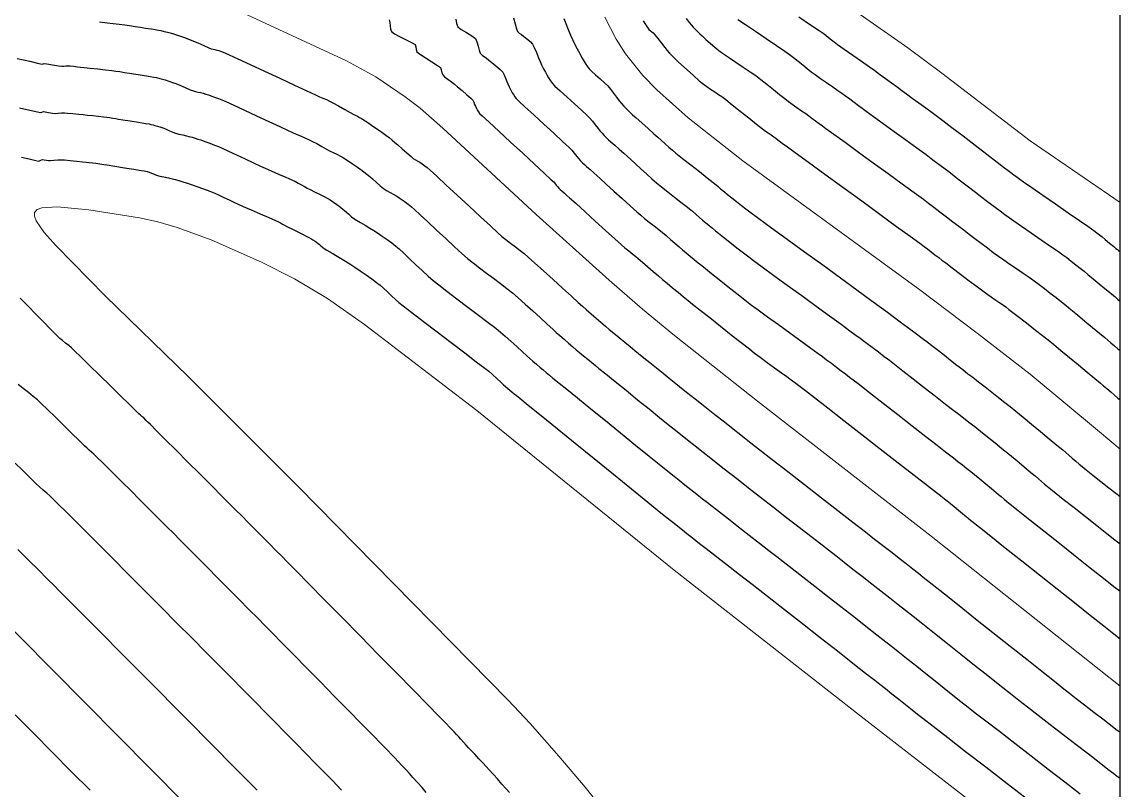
# Model space of a CAD drawing. Extents: x 27 to 849, y 0 to 853.
# Drawn here: x 755.4 to 848.9, y 716.1 to 781.5 of the extents above; entities that cross this region are included whole.
import ezdxf

# ---------------------------------------------------------------- set-up
doc = ezdxf.new("R2010")
doc.units = 0
doc.header["$LTSCALE"] = 2
for name, color, linetype in [('ARQ - PORTAS E ESQUADRIAS 1-50', 2, 'Continuous'), ('Curva 1 m', 5, 'Continuous'), ('Curva Mestra', 1, 'Continuous')]:
    doc.layers.add(name, color=color, linetype=linetype)

msp = doc.modelspace()

# ---------------------------------------------------------------- linework, layer by layer
at = {"layer": 'ARQ - PORTAS E ESQUADRIAS 1-50', "elevation": 45}
msp.add_lwpolyline([(848.941, 852.522), (26.505, 852.522), (26.505, 7.377), (848.941, 7.377)], close=True, dxfattribs=at)
at = {"layer": 'Curva 1 m', "linetype": 'Continuous', "lineweight": -3}
for points, elevation in [([(797.286, 781.879), (797.426, 781.379), (797.547, 780.954), (797.628, 780.731), (797.77, 780.594), (797.961, 780.458), (798.129, 780.337), (798.284, 780.215), (798.51, 780.036), (798.741, 779.837), (798.911, 779.653), (799.056, 779.369), (799.231, 778.936), (799.404, 778.485), (799.541, 778.153), (799.677, 777.877), (799.846, 777.553), (800.009, 777.247), (800.131, 777.029), (800.273, 776.784), (800.443, 776.51), (800.606, 776.282), (800.816, 776.077), (801.257, 775.67), (801.839, 775.138), (802.472, 774.561), (803.067, 774.018), (803.533, 773.587), (803.782, 773.347), (804.002, 773.085), (804.25, 772.763), (804.484, 772.454), (804.661, 772.233), (804.82, 772.058), (805.01, 771.859), (805.203, 771.663), (805.372, 771.498), (805.575, 771.314), (805.902, 771.026), (806.289, 770.687), (806.672, 770.352), (806.984, 770.076), (807.269, 769.817), (807.667, 769.452), (808.131, 769.026), (808.616, 768.584), (809.077, 768.17), (809.467, 767.831), (809.888, 767.485), (810.423, 767.06), (811, 766.608), (811.546, 766.183), (811.988, 765.837), (812.255, 765.625), (812.522, 765.398), (812.831, 765.128), (813.137, 764.861), (813.392, 764.641), (813.642, 764.432), (813.934, 764.192), (814.227, 763.952), (814.48, 763.748), (814.738, 763.54), (815.174, 763.191), (815.718, 762.757), (816.303, 762.294), (816.857, 761.859), (817.313, 761.507), (817.731, 761.197), (818.473, 760.654), (819.456, 759.937), (820.602, 759.103), (821.829, 758.211), (823.056, 757.319), (824.203, 756.485), (825.19, 755.768), (825.935, 755.225), (826.359, 754.914), (826.795, 754.59), (827.296, 754.215), (827.829, 753.815), (828.361, 753.414), (828.859, 753.037), (829.292, 752.707), (829.739, 752.362), (830.442, 751.815), (831.315, 751.136), (832.271, 750.39), (833.224, 749.647), (834.089, 748.972), (834.779, 748.433), (835.208, 748.099), (835.609, 747.787), (836.07, 747.43), (836.562, 747.048), (837.053, 746.666), (837.512, 746.306), (837.909, 745.99), (838.316, 745.66), (838.876, 745.199), (839.518, 744.668), (840.17, 744.127), (840.76, 743.637), (841.215, 743.258), (841.463, 743.051), (841.704, 742.845), (841.985, 742.603), (842.265, 742.362), (842.508, 742.158), (842.775, 741.944), (843.335, 741.498), (844.111, 740.881), (845.025, 740.156), (845.999, 739.384), (846.955, 738.625), (847.816, 737.943), (848.504, 737.397), (848.941, 737.051)], 43), ([(821.591, 781.977), (822.587, 781.302), (823.32, 780.803), (823.658, 780.57), (823.875, 780.403), (824.123, 780.204), (824.371, 780.003), (824.587, 779.835), (824.888, 779.62), (825.458, 779.218), (826.177, 778.713), (826.928, 778.186), (827.59, 777.719), (828.046, 777.396), (828.467, 777.089), (828.954, 776.731), (829.463, 776.356), (829.95, 775.996), (830.37, 775.688), (830.753, 775.408), (831.25, 775.048), (831.811, 774.642), (832.387, 774.223), (832.928, 773.828), (833.385, 773.49), (833.862, 773.129), (834.627, 772.545), (835.574, 771.82), (836.601, 771.032), (837.603, 770.264), (838.475, 769.594), (839.114, 769.104), (839.415, 768.873), (839.64, 768.702), (839.902, 768.503), (840.165, 768.305), (840.392, 768.137), (840.721, 767.909), (841.425, 767.423), (842.379, 766.767), (843.457, 766.025), (844.535, 765.283), (845.486, 764.628), (846.185, 764.145), (846.507, 763.92), (846.718, 763.761), (846.961, 763.572), (847.201, 763.382), (847.408, 763.217), (847.68, 762.995), (848.054, 762.685), (848.401, 762.397), (848.592, 762.237), (848.714, 762.134), (848.85, 762.017), (848.941, 761.939)], 49), ([(762.03, 781.543), (762.934, 781.442), (763.705, 781.354), (764.177, 781.296), (764.568, 781.239), (765.045, 781.164), (765.527, 781.086), (765.932, 781.02), (766.177, 780.98), (766.453, 780.938), (766.767, 780.89), (767.042, 780.842), (767.258, 780.795), (767.529, 780.732), (767.807, 780.663), (768.042, 780.6), (768.332, 780.511), (768.743, 780.378), (769.178, 780.231), (769.542, 780.101), (769.894, 779.959), (770.394, 779.747), (770.919, 779.522), (771.343, 779.34), (771.542, 779.257), (771.696, 779.221), (771.851, 779.189), (772.012, 779.145), (772.179, 779.094), (772.334, 779.04), (772.561, 778.957), (772.76, 778.879), (773.067, 778.739), (773.805, 778.397), (774.852, 777.912), (776.084, 777.34), (777.381, 776.738), (778.619, 776.163), (779.677, 775.672), (780.431, 775.322), (780.76, 775.169), (781.034, 775.05), (781.346, 774.915), (781.617, 774.791), (781.897, 774.642), (782.375, 774.378), (782.913, 774.08), (783.374, 773.824), (783.617, 773.69), (783.796, 773.601), (784.002, 773.501), (784.179, 773.408), (784.416, 773.255), (784.866, 772.956), (785.398, 772.599), (785.879, 772.273), (786.179, 772.064), (786.414, 771.888), (786.684, 771.677), (786.952, 771.463), (787.18, 771.277), (787.429, 771.061), (787.803, 770.731), (788.208, 770.372), (788.553, 770.07), (788.745, 769.909), (788.922, 769.798), (789.131, 769.681), (789.311, 769.574), (789.504, 769.445), (789.738, 769.28), (789.939, 769.128), (790.182, 768.906), (790.748, 768.383), (791.547, 767.641), (792.491, 766.763), (793.492, 765.833), (794.461, 764.935), (795.309, 764.151), (795.948, 763.564), (796.29, 763.258), (796.63, 762.986), (797.034, 762.682), (797.458, 762.367), (797.862, 762.063), (798.204, 761.793), (798.534, 761.504), (799.103, 760.993), (799.833, 760.332), (800.646, 759.593), (801.464, 758.849), (802.209, 758.171), (802.803, 757.631), (803.169, 757.303), (803.506, 757.006), (803.898, 756.664), (804.316, 756.301), (804.732, 755.942), (805.117, 755.611), (805.443, 755.334), (805.834, 755.009), (806.289, 754.633), (806.767, 754.242), (807.224, 753.869), (807.619, 753.548), (807.941, 753.285), (808.382, 752.926), (808.902, 752.504), (809.461, 752.049), (810.02, 751.596), (810.539, 751.177), (810.978, 750.825), (811.418, 750.474), (812.03, 749.988), (812.767, 749.404), (813.581, 748.76), (814.424, 748.094), (815.247, 747.444), (816.004, 746.849), (816.645, 746.344), (817.242, 745.877), (818.158, 745.163), (819.318, 744.259), (820.649, 743.222), (822.075, 742.112), (823.523, 740.985), (824.917, 739.9), (826.184, 738.913), (827.25, 738.084), (828.039, 737.469), (828.478, 737.127), (828.966, 736.747), (829.526, 736.309), (830.124, 735.842), (830.72, 735.375), (831.28, 734.936), (831.766, 734.554), (832.182, 734.225), (832.946, 733.618), (833.99, 732.789), (835.246, 731.791), (836.643, 730.681), (838.114, 729.512), (839.59, 728.339), (841.001, 727.218), (842.28, 726.202), (843.357, 725.348), (844.164, 724.709), (844.631, 724.34), (845.205, 723.892), (845.928, 723.331), (846.715, 722.723), (847.479, 722.133), (848.134, 721.627), (848.595, 721.272), (848.775, 721.133), (848.863, 721.067), (848.941, 721.009)], 39), ([(786.681, 781.726), (786.746, 781.498), (786.778, 781.209), (786.815, 780.926), (786.893, 780.716), (787.149, 780.536), (787.634, 780.278), (788.191, 779.999), (788.663, 779.758), (788.893, 779.615), (788.957, 779.427), (788.991, 779.183), (789.052, 778.99), (789.285, 778.813), (789.767, 778.499), (790.331, 778.139), (790.814, 777.824), (791.052, 777.647), (791.127, 777.456), (791.182, 777.215), (791.255, 777.022), (791.415, 776.871), (791.693, 776.658), (792.003, 776.429), (792.256, 776.234), (792.511, 776.02), (792.896, 775.692), (793.31, 775.335), (793.652, 775.031), (793.821, 774.866), (793.902, 774.708), (793.974, 774.516), (794.031, 774.366), (794.134, 774.163), (794.228, 773.991), (794.303, 773.864), (794.386, 773.742), (794.613, 773.53), (795.196, 772.991), (796.034, 772.217), (797.025, 771.303), (798.068, 770.341), (799.063, 769.423), (799.907, 768.644), (800.498, 768.096), (800.737, 767.872), (800.838, 767.75), (800.947, 767.607), (801.03, 767.501), (801.147, 767.376), (801.267, 767.256), (801.404, 767.133), (801.617, 766.947), (801.805, 766.782), (802.049, 766.561), (802.607, 766.055), (803.375, 765.359), (804.25, 764.566), (805.131, 763.769), (805.913, 763.062), (806.493, 762.538), (806.77, 762.292), (806.983, 762.12), (807.234, 761.924), (807.485, 761.728), (807.699, 761.557), (807.912, 761.375), (808.269, 761.065), (808.713, 760.679), (809.183, 760.269), (809.623, 759.888), (809.974, 759.588), (810.364, 759.262), (810.819, 758.886), (811.296, 758.495), (811.754, 758.122), (812.149, 757.802), (812.528, 757.499), (813.17, 756.988), (813.99, 756.336), (814.905, 755.611), (815.829, 754.879), (816.679, 754.209), (817.369, 753.667), (817.816, 753.322), (818.296, 752.964), (818.892, 752.528), (819.522, 752.07), (820.109, 751.646), (820.572, 751.312), (820.831, 751.124), (821.058, 750.955), (821.321, 750.758), (821.584, 750.559), (821.809, 750.388), (822.138, 750.133), (822.915, 749.528), (824.043, 748.65), (825.419, 747.578), (826.945, 746.389), (828.52, 745.162), (830.046, 743.973), (831.42, 742.902), (832.545, 742.026), (833.319, 741.423), (833.642, 741.171), (833.851, 741.009), (834.094, 740.821), (834.336, 740.632), (834.543, 740.468), (834.815, 740.246), (835.189, 739.936), (835.536, 739.648), (835.727, 739.488), (835.838, 739.393), (835.964, 739.285), (836.076, 739.191), (836.324, 738.992), (836.973, 738.477), (837.947, 737.704), (839.171, 736.732), (840.569, 735.622), (842.067, 734.432), (843.59, 733.224), (845.062, 732.055), (846.408, 730.987), (847.553, 730.077), (848.423, 729.388), (848.941, 728.976)], 41), ([(792.38, 781.764), (792.435, 781.405), (792.535, 781.134), (792.82, 780.903), (793.28, 780.631), (793.743, 780.358), (794.035, 780.126), (794.163, 779.847), (794.261, 779.477), (794.347, 779.119), (794.441, 778.876), (794.654, 778.67), (794.941, 778.467), (795.192, 778.286), (795.435, 778.089), (795.791, 777.797), (796.141, 777.493), (796.366, 777.259), (796.488, 777.036), (796.602, 776.75), (796.703, 776.47), (796.786, 776.259), (796.913, 776.005), (797.064, 775.719), (797.179, 775.51), (797.274, 775.347), (797.387, 775.164), (797.496, 775.012), (797.723, 774.796), (798.259, 774.299), (799.002, 773.615), (799.851, 772.835), (800.704, 772.052), (801.457, 771.358), (802.01, 770.847), (802.26, 770.609), (802.461, 770.365), (802.678, 770.079), (802.845, 769.867), (802.992, 769.707), (803.165, 769.529), (803.32, 769.377), (803.503, 769.212), (803.8, 768.951), (804.125, 768.667), (804.395, 768.429), (804.665, 768.184), (805.173, 767.721), (805.828, 767.125), (806.54, 766.478), (807.219, 765.863), (807.775, 765.363), (808.118, 765.061), (808.452, 764.789), (808.847, 764.478), (809.261, 764.157), (809.652, 763.852), (809.977, 763.591), (810.291, 763.325), (810.653, 763.01), (811.03, 762.681), (811.385, 762.371), (811.683, 762.115), (811.975, 761.87), (812.317, 761.588), (812.675, 761.294), (813.018, 761.015), (813.314, 760.775), (813.627, 760.523), (814.147, 760.107), (814.809, 759.579), (815.547, 758.992), (816.296, 758.401), (816.99, 757.857), (817.565, 757.414), (818.132, 756.991), (818.918, 756.414), (819.84, 755.743), (820.815, 755.035), (821.76, 754.35), (822.594, 753.747), (823.233, 753.283), (823.595, 753.019), (823.95, 752.755), (824.361, 752.448), (824.789, 752.125), (825.198, 751.816), (825.55, 751.548), (825.912, 751.268), (826.626, 750.712), (827.605, 749.95), (828.76, 749.051), (830.002, 748.083), (831.243, 747.116), (832.395, 746.218), (833.368, 745.459), (834.074, 744.908), (834.425, 744.635), (834.751, 744.381), (835.13, 744.088), (835.526, 743.781), (835.903, 743.486), (836.226, 743.229), (836.553, 742.963), (837.01, 742.587), (837.518, 742.165), (838.003, 741.763), (838.387, 741.443), (838.595, 741.269), (838.817, 741.08), (839.069, 740.863), (839.292, 740.674), (839.578, 740.445), (840.262, 739.902), (841.251, 739.116), (842.453, 738.162), (843.775, 737.113), (845.124, 736.042), (846.407, 735.024), (847.533, 734.13), (848.408, 733.436), (848.941, 733.013)], 42), ([(801.556, 781.836), (801.731, 781.413), (801.94, 780.895), (802.143, 780.4), (802.296, 780.046), (802.478, 779.679), (802.702, 779.246), (802.92, 778.839), (803.083, 778.547), (803.22, 778.311), (803.384, 778.037), (803.555, 777.77), (803.716, 777.551), (803.926, 777.342), (804.263, 777.037), (804.656, 776.691), (805.027, 776.355), (805.304, 776.084), (805.534, 775.814), (805.795, 775.48), (806.058, 775.133), (806.295, 774.822), (806.476, 774.598), (806.688, 774.365), (806.941, 774.1), (807.199, 773.839), (807.425, 773.619), (807.717, 773.354), (808.199, 772.928), (808.75, 772.446), (809.248, 772.01), (809.574, 771.723), (809.861, 771.462), (810.192, 771.158), (810.525, 770.855), (810.816, 770.6), (811.12, 770.353), (811.674, 769.914), (812.373, 769.362), (813.112, 768.78), (813.787, 768.248), (814.296, 767.847), (814.532, 767.659), (814.716, 767.502), (814.924, 767.32), (815.101, 767.167), (815.273, 767.024), (815.471, 766.862), (815.645, 766.72), (815.874, 766.537), (816.264, 766.225), (816.699, 765.882), (817.062, 765.6), (817.405, 765.348), (818.168, 764.791), (819.259, 763.995), (820.591, 763.026), (822.073, 761.947), (823.617, 760.824), (825.132, 759.721), (826.529, 758.703), (827.72, 757.835), (828.614, 757.182), (829.123, 756.809), (829.627, 756.434), (830.217, 755.993), (830.852, 755.517), (831.491, 755.036), (832.094, 754.58), (832.621, 754.18), (833.033, 753.867), (833.473, 753.528), (833.977, 753.136), (834.514, 752.717), (835.05, 752.298), (835.554, 751.904), (835.991, 751.562), (836.389, 751.253), (836.884, 750.87), (837.441, 750.438), (838.025, 749.984), (838.602, 749.535), (839.136, 749.115), (839.593, 748.751), (840.053, 748.377), (840.681, 747.862), (841.41, 747.259), (842.177, 746.624), (842.917, 746.009), (843.566, 745.47), (844.058, 745.059), (844.33, 744.832), (844.583, 744.617), (844.874, 744.367), (845.179, 744.104), (845.471, 743.854), (845.724, 743.641), (846.064, 743.368), (846.631, 742.917), (847.313, 742.376), (848, 741.832), (848.58, 741.373), (848.941, 741.088)], 44), ([(808.327, 781.642), (808.517, 781.334), (808.694, 781.06), (808.807, 780.902), (808.925, 780.803), (809.07, 780.699), (809.191, 780.602), (809.325, 780.439), (809.574, 780.119), (809.873, 779.732), (810.158, 779.368), (810.363, 779.117), (810.575, 778.884), (810.829, 778.619), (811.087, 778.357), (811.312, 778.137), (811.598, 777.873), (812.067, 777.451), (812.608, 776.97), (813.109, 776.533), (813.461, 776.241), (813.74, 776.039), (814.071, 775.816), (814.421, 775.587), (814.755, 775.367), (815.038, 775.17), (815.36, 774.921), (815.914, 774.485), (816.601, 773.939), (817.325, 773.363), (817.99, 772.833), (818.499, 772.429), (818.754, 772.229), (818.963, 772.078), (819.213, 771.903), (819.45, 771.738), (819.619, 771.619), (819.804, 771.484), (820.015, 771.328), (820.2, 771.192), (820.507, 770.968), (821.275, 770.409), (822.403, 769.587), (823.791, 768.576), (825.336, 767.45), (826.939, 766.283), (828.496, 765.148), (829.909, 764.118), (831.074, 763.268), (831.892, 762.671), (832.261, 762.401), (832.535, 762.194), (832.851, 761.952), (833.18, 761.698), (833.496, 761.455), (833.768, 761.247), (834.091, 761.003), (834.65, 760.58), (835.35, 760.051), (836.098, 759.487), (836.798, 758.96), (837.357, 758.542), (837.679, 758.304), (837.953, 758.111), (838.275, 757.892), (838.613, 757.664), (838.934, 757.444), (839.207, 757.25), (839.483, 757.042), (839.93, 756.698), (840.494, 756.26), (841.119, 755.773), (841.75, 755.278), (842.332, 754.819), (842.809, 754.439), (843.27, 754.064), (843.897, 753.549), (844.626, 752.946), (845.393, 752.311), (846.133, 751.696), (846.782, 751.157), (847.274, 750.747), (847.546, 750.519), (847.817, 750.29), (848.145, 750.01), (848.477, 749.726), (848.76, 749.483), (848.941, 749.329)], 46), ([(811.997, 781.835), (812.247, 781.504), (812.435, 781.269), (812.594, 781.095), (812.784, 780.896), (812.977, 780.7), (813.147, 780.535), (813.347, 780.348), (813.669, 780.054), (814.053, 779.71), (814.436, 779.377), (814.759, 779.113), (815.096, 778.871), (815.607, 778.526), (816.218, 778.12), (816.855, 777.696), (817.444, 777.299), (817.911, 776.97), (818.351, 776.635), (818.872, 776.224), (819.422, 775.784), (819.945, 775.362), (820.388, 775.006), (820.699, 774.764), (821.022, 774.529), (821.412, 774.254), (821.814, 773.974), (822.172, 773.725), (822.428, 773.544), (822.697, 773.348), (823.009, 773.118), (823.321, 772.888), (823.59, 772.69), (823.897, 772.467), (824.572, 771.976), (825.527, 771.281), (826.675, 770.446), (827.925, 769.536), (829.191, 768.614), (830.383, 767.745), (831.413, 766.994), (832.194, 766.423), (832.636, 766.097), (833.086, 765.757), (833.604, 765.361), (834.155, 764.938), (834.703, 764.515), (835.213, 764.123), (835.651, 763.789), (836.083, 763.46), (836.581, 763.081), (837.112, 762.678), (837.644, 762.277), (838.145, 761.903), (838.583, 761.582), (839.034, 761.265), (839.565, 760.901), (840.134, 760.516), (840.697, 760.133), (841.214, 759.777), (841.641, 759.473), (842.047, 759.169), (842.51, 758.814), (843, 758.431), (843.489, 758.046), (843.946, 757.682), (844.342, 757.365), (844.748, 757.034), (845.308, 756.573), (845.951, 756.042), (846.603, 755.501), (847.192, 755.011), (847.647, 754.632), (847.895, 754.425), (848.157, 754.203), (848.471, 753.935), (848.758, 753.689), (848.941, 753.532)], 47), ([(816.386, 781.752), (817.036, 781.31), (817.883, 780.739), (818.805, 780.118), (819.677, 779.53), (820.378, 779.053), (820.784, 778.77), (821.125, 778.51), (821.513, 778.2), (821.917, 777.873), (822.304, 777.562), (822.643, 777.3), (822.978, 777.056), (823.436, 776.732), (823.954, 776.369), (824.469, 776.01), (824.917, 775.696), (825.237, 775.47), (825.553, 775.24), (825.918, 774.972), (826.3, 774.69), (826.665, 774.421), (826.98, 774.189), (827.323, 773.94), (827.947, 773.486), (828.772, 772.888), (829.714, 772.204), (830.691, 771.494), (831.621, 770.816), (832.421, 770.229), (833.01, 769.793), (833.616, 769.336), (834.348, 768.779), (835.137, 768.174), (835.918, 767.573), (836.622, 767.031), (837.183, 766.599), (837.533, 766.331), (837.885, 766.063), (838.293, 765.752), (838.721, 765.429), (839.131, 765.121), (839.488, 764.86), (839.883, 764.583), (840.542, 764.129), (841.36, 763.568), (842.23, 762.973), (843.043, 762.414), (843.693, 761.965), (844.074, 761.696), (844.404, 761.449), (844.783, 761.156), (845.177, 760.847), (845.552, 760.549), (845.875, 760.291), (846.202, 760.024), (846.658, 759.648), (847.167, 759.227), (847.652, 758.824), (848.036, 758.504), (848.244, 758.331), (848.487, 758.125), (848.76, 757.891), (848.941, 757.736)], 48), ([(755.003, 778.43), (756.083, 778.183), (756.85, 778.009), (757.146, 777.943), (757.227, 777.974), (757.308, 778.006), (757.533, 777.97), (758.015, 777.888), (758.519, 777.804), (758.808, 777.763), (758.975, 777.769), (759.166, 777.788), (759.333, 777.797), (759.52, 777.784), (759.817, 777.756), (760.141, 777.723), (760.411, 777.695), (760.705, 777.663), (761.227, 777.606), (761.868, 777.535), (762.518, 777.462), (763.069, 777.399), (763.411, 777.357), (763.758, 777.306), (764.161, 777.242), (764.564, 777.176), (764.911, 777.12), (765.321, 777.055), (765.85, 776.973), (766.342, 776.894), (766.641, 776.843), (766.881, 776.791), (767.154, 776.725), (767.391, 776.662), (767.609, 776.595), (767.917, 776.495), (768.243, 776.385), (768.516, 776.288), (768.853, 776.149), (769.317, 775.949), (769.756, 775.76), (770.016, 775.655), (770.211, 775.606), (770.437, 775.56), (770.634, 775.518), (770.839, 775.462), (771.08, 775.393), (771.291, 775.328), (771.502, 775.255), (771.822, 775.14), (772.167, 775.011), (772.453, 774.899), (772.779, 774.751), (773.455, 774.439), (774.365, 774.017), (775.396, 773.537), (776.435, 773.054), (777.366, 772.62), (778.077, 772.29), (778.453, 772.116), (778.766, 771.978), (779.135, 771.819), (779.517, 771.654), (779.875, 771.496), (780.166, 771.359), (780.531, 771.167), (780.958, 770.929), (781.364, 770.7), (781.666, 770.534), (781.926, 770.404), (782.231, 770.256), (782.534, 770.107), (782.79, 769.969), (783.117, 769.762), (783.571, 769.458), (784.009, 769.159), (784.29, 768.962), (784.532, 768.778), (784.804, 768.563), (785.04, 768.371), (785.267, 768.171), (785.595, 767.874), (785.939, 767.569), (786.215, 767.345), (786.469, 767.181), (786.777, 767.005), (787.086, 766.832), (787.347, 766.676), (787.622, 766.493), (787.965, 766.255), (788.313, 766.005), (788.602, 765.784), (788.857, 765.554), (789.342, 765.103), (789.99, 764.495), (790.734, 763.796), (791.51, 763.069), (792.251, 762.381), (792.891, 761.797), (793.365, 761.381), (793.834, 761.002), (794.38, 760.582), (794.973, 760.139), (795.581, 759.688), (796.174, 759.246), (796.721, 758.828), (797.192, 758.45), (797.685, 758.026), (798.283, 757.493), (798.93, 756.906), (799.572, 756.317), (800.154, 755.781), (800.62, 755.352), (800.916, 755.083), (801.225, 754.811), (801.587, 754.496), (801.965, 754.168), (802.323, 753.861), (802.622, 753.607), (802.915, 753.362), (803.257, 753.081), (803.615, 752.787), (803.958, 752.508), (804.254, 752.267), (804.562, 752.016), (805.147, 751.54), (805.939, 750.897), (806.864, 750.146), (807.85, 749.346), (808.826, 748.554), (809.72, 747.831), (810.459, 747.233), (810.972, 746.82), (811.503, 746.397), (812.109, 745.916), (812.76, 745.4), (813.427, 744.873), (814.08, 744.358), (814.688, 743.88), (815.222, 743.46), (815.699, 743.087), (816.413, 742.531), (817.309, 741.833), (818.332, 741.036), (819.428, 740.183), (820.543, 739.315), (821.622, 738.476), (822.61, 737.706), (823.453, 737.049), (824.097, 736.547), (824.727, 736.056), (825.433, 735.504), (826.193, 734.911), (826.986, 734.291), (827.789, 733.663), (828.581, 733.043), (829.34, 732.449), (830.045, 731.896), (830.673, 731.402), (831.312, 730.896), (832.151, 730.229), (833.142, 729.442), (834.237, 728.57), (835.388, 727.654), (836.548, 726.731), (837.669, 725.84), (838.703, 725.019), (839.603, 724.306), (840.321, 723.741), (841.046, 723.175), (841.958, 722.467), (842.994, 721.664), (844.094, 720.812), (845.197, 719.96), (846.242, 719.154), (847.166, 718.44), (847.91, 717.867), (848.412, 717.48), (848.61, 717.327), (848.792, 717.19), (848.941, 717.078)], 38), ([(755.212, 774.217), (756.087, 774.016), (756.733, 773.869), (756.997, 773.813), (757.119, 773.859), (757.241, 773.907), (757.39, 773.885), (757.683, 773.832), (758.004, 773.775), (758.241, 773.745), (758.492, 773.754), (758.778, 773.782), (759.029, 773.796), (759.309, 773.777), (759.754, 773.735), (760.24, 773.685), (760.644, 773.643), (760.992, 773.606), (761.457, 773.555), (761.949, 773.5), (762.375, 773.451), (762.644, 773.417), (762.876, 773.383), (763.145, 773.341), (763.413, 773.297), (763.644, 773.259), (764.004, 773.203), (764.635, 773.103), (765.345, 772.99), (765.944, 772.894), (766.24, 772.845), (766.4, 772.81), (766.582, 772.766), (766.74, 772.724), (766.949, 772.659), (767.237, 772.564), (767.49, 772.474), (767.696, 772.388), (767.974, 772.264), (768.26, 772.14), (768.49, 772.052), (768.783, 771.979), (769.121, 771.911), (769.417, 771.846), (769.638, 771.788), (769.904, 771.713), (770.173, 771.634), (770.402, 771.562), (770.639, 771.481), (770.996, 771.353), (771.409, 771.202), (771.813, 771.05), (772.145, 770.918), (772.475, 770.772), (773.019, 770.521), (773.696, 770.205), (774.428, 769.863), (775.134, 769.533), (775.733, 769.253), (776.145, 769.063), (776.648, 768.839), (777.266, 768.569), (777.889, 768.297), (778.409, 768.068), (778.715, 767.928), (778.948, 767.805), (779.216, 767.655), (779.484, 767.504), (779.715, 767.378), (779.967, 767.251), (780.345, 767.065), (780.765, 766.858), (781.145, 766.667), (781.401, 766.531), (781.654, 766.372), (781.953, 766.172), (782.225, 765.983), (782.401, 765.859), (782.562, 765.737), (782.744, 765.593), (782.901, 765.465), (783.047, 765.336), (783.258, 765.143), (783.486, 764.941), (783.684, 764.781), (783.904, 764.642), (784.251, 764.441), (784.658, 764.208), (785.058, 763.977), (785.382, 763.778), (785.701, 763.566), (786.097, 763.295), (786.523, 762.995), (786.928, 762.7), (787.264, 762.439), (787.544, 762.194), (787.948, 761.818), (788.437, 761.355), (788.97, 760.849), (789.509, 760.343), (790.012, 759.88), (790.44, 759.504), (790.911, 759.126), (791.612, 758.585), (792.463, 757.938), (793.384, 757.242), (794.296, 756.554), (795.119, 755.931), (795.774, 755.43), (796.181, 755.108), (796.582, 754.762), (797.062, 754.331), (797.566, 753.871), (798.039, 753.436), (798.423, 753.082), (798.663, 752.863), (798.927, 752.631), (799.237, 752.362), (799.544, 752.097), (799.801, 751.879), (800.051, 751.671), (800.343, 751.43), (800.636, 751.191), (800.888, 750.985), (801.172, 750.755), (801.812, 750.236), (802.732, 749.489), (803.856, 748.577), (805.106, 747.563), (806.406, 746.509), (807.679, 745.477), (808.848, 744.529), (809.837, 743.728), (810.568, 743.137), (810.966, 742.816), (811.384, 742.483), (811.866, 742.1), (812.381, 741.693), (812.895, 741.287), (813.379, 740.906), (813.8, 740.576), (814.206, 740.258), (814.822, 739.778), (815.589, 739.181), (816.451, 738.51), (817.352, 737.809), (818.234, 737.123), (819.041, 736.494), (819.716, 735.967), (820.262, 735.541), (821.011, 734.956), (821.92, 734.246), (822.942, 733.447), (824.035, 732.592), (825.154, 731.717), (826.254, 730.857), (827.291, 730.045), (828.22, 729.316), (828.998, 728.706), (829.579, 728.249), (830.196, 727.761), (830.886, 727.214), (831.628, 726.623), (832.402, 726.006), (833.186, 725.381), (833.961, 724.765), (834.703, 724.175), (835.394, 723.628), (836.012, 723.142), (836.616, 722.671), (837.522, 721.967), (838.662, 721.083), (839.971, 720.07), (841.381, 718.979), (842.825, 717.863), (844.235, 716.773), (845.546, 715.76)], 37), ([(755.384, 770.019), (756.031, 769.864), (756.585, 769.734), (756.849, 769.682), (757.011, 769.744), (757.174, 769.808), (757.314, 769.793), (757.505, 769.753), (757.674, 769.727), (757.855, 769.735), (758.145, 769.76), (758.461, 769.785), (758.724, 769.795), (759.03, 769.775), (759.526, 769.729), (760.085, 769.674), (760.579, 769.622), (760.878, 769.591), (761.128, 769.564), (761.428, 769.531), (761.703, 769.499), (761.878, 769.478), (762.038, 769.454), (762.219, 769.425), (762.378, 769.399), (762.677, 769.351), (763.323, 769.249), (764.139, 769.118), (764.948, 768.989), (765.574, 768.889), (765.839, 768.846), (765.965, 768.817), (766.089, 768.786), (766.259, 768.732), (766.464, 768.661), (766.607, 768.599), (766.796, 768.516), (766.964, 768.45), (767.169, 768.4), (767.511, 768.327), (767.889, 768.247), (768.201, 768.175), (768.495, 768.097), (768.85, 767.997), (769.208, 767.892), (769.513, 767.796), (769.836, 767.685), (770.325, 767.51), (770.885, 767.304), (771.421, 767.102), (771.837, 766.937), (772.202, 766.778), (772.621, 766.583), (773.058, 766.376), (773.476, 766.178), (773.837, 766.01), (774.268, 765.818), (774.933, 765.525), (775.7, 765.188), (776.434, 764.865), (777, 764.615), (777.264, 764.496), (777.425, 764.411), (777.605, 764.309), (777.764, 764.221), (778.036, 764.084), (778.574, 763.817), (779.199, 763.504), (779.738, 763.234), (780.011, 763.092), (780.188, 762.98), (780.383, 762.847), (780.511, 762.756), (780.638, 762.66), (780.762, 762.56), (780.866, 762.466), (781.016, 762.331), (781.153, 762.218), (781.375, 762.084), (781.829, 761.822), (782.399, 761.492), (782.967, 761.158), (783.417, 760.88), (783.776, 760.641), (784.23, 760.328), (784.725, 759.98), (785.208, 759.634), (785.627, 759.326), (785.927, 759.095), (786.221, 758.839), (786.552, 758.529), (786.894, 758.2), (787.223, 757.888), (787.515, 757.627), (787.882, 757.338), (788.619, 756.771), (789.619, 756.006), (790.775, 755.124), (791.981, 754.205), (793.131, 753.33), (794.116, 752.578), (794.831, 752.029), (795.17, 751.765), (795.487, 751.489), (795.862, 751.147), (796.202, 750.834), (796.411, 750.643), (796.593, 750.483), (796.802, 750.303), (796.979, 750.151), (797.152, 750.008), (797.35, 749.846), (797.523, 749.704), (797.811, 749.471), (798.543, 748.877), (799.631, 747.995), (800.988, 746.894), (802.525, 745.648), (804.155, 744.326), (805.79, 743.001), (807.342, 741.743), (808.722, 740.624), (809.844, 739.715), (810.619, 739.087), (810.96, 738.812), (811.287, 738.552), (811.667, 738.251), (812.049, 737.95), (812.377, 737.692), (812.673, 737.461), (813.137, 737.099), (813.703, 736.659), (814.302, 736.192), (814.869, 735.751), (815.335, 735.388), (815.743, 735.069), (816.523, 734.459), (817.601, 733.615), (818.904, 732.597), (820.356, 731.461), (821.884, 730.265), (823.413, 729.069), (824.87, 727.929), (826.179, 726.904), (827.268, 726.051), (828.062, 725.429), (828.486, 725.096), (828.963, 724.719), (829.51, 724.283), (830.093, 723.819), (830.677, 723.354), (831.225, 722.919), (831.702, 722.543), (832.148, 722.196), (833.032, 721.51), (834.274, 720.549), (835.791, 719.375), (837.501, 718.051), (839.322, 716.643), (841.171, 715.212)], 36), ([(796.931, 715.862), (796.645, 716.19), (796.294, 716.59), (795.913, 717.019), (795.541, 717.437), (795.211, 717.804), (794.963, 718.079), (794.678, 718.385), (794.331, 718.751), (793.977, 719.124), (793.669, 719.447), (793.463, 719.667), (793.262, 719.888), (793.029, 720.15), (792.801, 720.406), (792.615, 720.613), (792.437, 720.805), (792.229, 721.027), (792.021, 721.249), (791.84, 721.438), (791.575, 721.709), (790.922, 722.375), (789.949, 723.368), (788.723, 724.617), (787.313, 726.054), (785.786, 727.61), (784.211, 729.215), (782.655, 730.8), (781.186, 732.296), (779.872, 733.634), (778.781, 734.745), (777.981, 735.558), (777.54, 736.006), (777.053, 736.5), (776.497, 737.061), (775.899, 737.664), (775.288, 738.28), (774.69, 738.882), (774.132, 739.443), (773.643, 739.934), (773.184, 740.394), (772.476, 741.103), (771.589, 741.99), (770.591, 742.988), (769.551, 744.027), (768.538, 745.038), (767.622, 745.954), (766.871, 746.704), (766.354, 747.221), (766.139, 747.434), (765.973, 747.599), (765.783, 747.785), (765.639, 747.923), (765.52, 748.031), (765.383, 748.152), (765.264, 748.259), (765.053, 748.465), (764.542, 748.964), (763.815, 749.675), (762.955, 750.516), (762.048, 751.402), (761.177, 752.252), (760.427, 752.984), (759.881, 753.513), (759.624, 753.759), (759.397, 753.949), (759.128, 754.162), (758.859, 754.377), (758.634, 754.568), (758.376, 754.824), (757.883, 755.325), (757.251, 755.972), (756.578, 756.664), (755.96, 757.298), (755.494, 757.775), (755.278, 757.994)], 36), ([(789.857, 715.881), (789.5, 716.281), (789.099, 716.731), (788.716, 717.16), (788.411, 717.496), (788.134, 717.797), (787.81, 718.144), (787.47, 718.506), (787.144, 718.851), (786.862, 719.147), (786.599, 719.417), (786.053, 719.976), (785.273, 720.771), (784.311, 721.752), (783.218, 722.866), (782.044, 724.063), (780.84, 725.29), (779.656, 726.495), (778.543, 727.628), (777.552, 728.636), (776.733, 729.469), (776.137, 730.073), (775.505, 730.713), (774.752, 731.473), (773.912, 732.321), (773.017, 733.224), (772.1, 734.148), (771.195, 735.06), (770.333, 735.928), (769.549, 736.717), (768.874, 737.395), (768.343, 737.929), (767.765, 738.508), (767.06, 739.214), (766.278, 739.996), (765.468, 740.806), (764.679, 741.594), (763.96, 742.312), (763.36, 742.911), (762.929, 743.341), (762.715, 743.554), (762.475, 743.791), (762.189, 744.072), (761.917, 744.338), (761.715, 744.532), (761.543, 744.688), (761.34, 744.868), (761.137, 745.047), (760.965, 745.204), (760.748, 745.415), (760.293, 745.862), (759.674, 746.47), (758.967, 747.165), (758.245, 747.872), (757.582, 748.518), (757.054, 749.028), (756.735, 749.328), (756.382, 749.627), (755.963, 749.962), (755.522, 750.31), (755.104, 750.647)], 37), ([(782.629, 716.072), (782.231, 716.492), (781.884, 716.855), (781.58, 717.169), (781.072, 717.689), (780.403, 718.373), (779.614, 719.177), (778.747, 720.06), (777.846, 720.978), (776.952, 721.887), (776.107, 722.746), (775.354, 723.511), (774.734, 724.14), (774.146, 724.735), (773.314, 725.575), (772.29, 726.608), (771.127, 727.781), (769.876, 729.042), (768.589, 730.338), (767.319, 731.617), (766.118, 732.827), (765.038, 733.915), (764.131, 734.829), (763.448, 735.516), (763.043, 735.923), (762.542, 736.425), (761.933, 737.035), (761.273, 737.695), (760.621, 738.347), (760.034, 738.933), (759.572, 739.394), (759.291, 739.673), (759.011, 739.95), (758.676, 740.28), (758.332, 740.618), (758.022, 740.92), (757.791, 741.14), (757.533, 741.375), (757.228, 741.644), (756.924, 741.914), (756.666, 742.149), (756.407, 742.4), (755.973, 742.832), (755.431, 743.371), (754.85, 743.944)], 38), ([(775.449, 716.058), (774.876, 716.641), (774.311, 717.213), (773.786, 717.746), (773.331, 718.206), (772.934, 718.607), (772.193, 719.355), (771.165, 720.391), (769.91, 721.657), (768.486, 723.092), (766.952, 724.639), (765.366, 726.237), (763.787, 727.828), (762.273, 729.353), (760.884, 730.753), (759.678, 731.968), (758.713, 732.94), (758.049, 733.61), (757.743, 733.917), (757.405, 734.257), (757.012, 734.65), (756.601, 735.062), (756.207, 735.455), (755.867, 735.792), (755.504, 736.151), (755.059, 736.59)], 39), ([(761.215, 716.057), (759.648, 717.637), (758.021, 719.277), (756.397, 720.913), (754.841, 722.481)], 41)]:
    msp.add_lwpolyline(points, dxfattribs=dict(at, elevation=elevation))
at = {"layer": 'Curva Mestra', "lineweight": 0}
for points, elevation in [([(773.068, 782.86), (783.068, 778.222), (785.568, 776.847), (788.068, 775.167), (789.319, 774.183), (791.276, 772.472), (799.215, 765.135), (805.421, 759.523), (808.264, 757.062), (810.984, 754.829), (818.068, 749.229), (832.86, 737.707), (848.941, 724.939)], 40), ([(805.051, 781.94), (806.034, 780.066), (806.826, 778.821), (808.291, 776.964), (809.477, 775.739), (812.164, 773.369), (816.81, 769.693), (831.886, 758.705), (836.774, 755.026), (841.276, 751.513), (847.198, 746.613), (848.941, 745.125)], 45), ([(826.531, 782.37), (830.854, 779.321), (833.76, 777.186), (841.297, 771.415), (848.941, 766.143)], 50), ([(807.461, 711.212), (803.374, 716.317), (801.153, 718.973), (798.693, 721.744), (796.818, 723.729), (778.943, 741.94), (769.564, 751.315), (762.513, 758.189), (758.319, 762.47), (757.302, 763.6), (756.627, 764.574), (756.481, 764.975), (756.497, 765.305), (756.7, 765.552), (757.107, 765.709), (758.419, 765.794), (761.112, 765.539), (765.438, 764.847), (766.984, 764.504), (768.625, 764.03), (771.53, 762.957), (775.813, 761.065), (778.622, 759.654), (781.452, 757.982), (784.589, 755.75), (794.158, 748.423), (810.954, 734.808), (827.392, 721.944), (848.114, 705.909)], 35), ([(830.972, 646.776), (829.697, 648.54), (827.377, 651.508), (824.899, 654.493), (822.616, 657.104), (820.589, 659.301), (817.443, 662.548), (806.818, 673.051), (803.068, 676.96), (790.922, 690.69), (780.042, 703.416), (775.801, 708.147), (771.928, 712.273), (752.443, 731.912)], 40)]:
    msp.add_lwpolyline(points, dxfattribs=dict(at, elevation=elevation)).dxf.unprotected_set("ltscale", 0)

doc.saveas('drawing.dxf')
